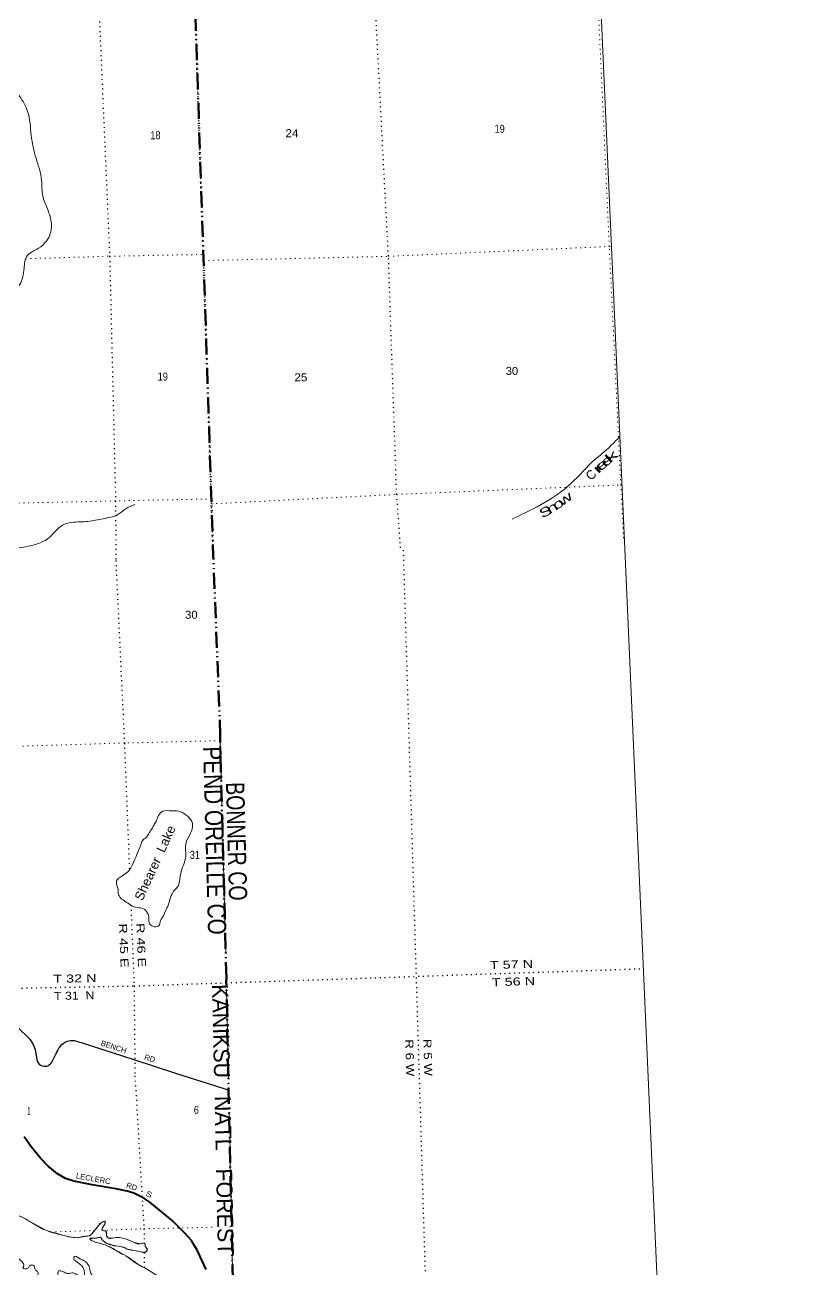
# Model space of a CAD drawing. Header units: feet. Extents: x 733631 to 986127, y 195788 to 388968.
# Drawn here: x 968975 to 986127, y 281106 to 308311 of the extents above; entities that cross this region are included whole.
import ezdxf
from ezdxf.enums import TextEntityAlignment as Align

# ---------------------------------------------------------------- set-up
doc = ezdxf.new("R2010")
doc.units = ezdxf.units.FT
doc.header["$LTSCALE"] = 70
for name, pattern in [('DASH_DOUBLE_DOT', [9.2, 5, -1.2, 0.3, -1.2, 0.3, -1.2]), ('DOT_DASHED', [7.7, 5, -1.2, 0.3, -1.2]), ('DOTTED', [1.5, 0.3, -1.2])]:
    doc.linetypes.add(name, pattern=pattern)
for name, color, linetype, lineweight in [('10', 7, 'DASH_DOUBLE_DOT', 60), ('26', 7, 'Continuous', 40), ('29', 7, 'Continuous', 25), ('39', 7, 'Continuous', 13), ('4', 7, 'Continuous', 13), ('44', 7, 'DOT_DASHED', 13), ('6', 7, 'DOTTED', 25), ('7', 7, 'DOTTED', 13)]:
    doc.layers.add(name, color=color, linetype=linetype, lineweight=lineweight)
for name, color, linetype in [('12', 7, 'Continuous'), ('27', 7, 'Continuous'), ('30', 7, 'Continuous'), ('41', 7, 'Continuous')]:
    doc.layers.add(name, color=color, linetype=linetype)

msp = doc.modelspace()

# ---------------------------------------------------------------- linework, layer by layer
at = {"layer": '10', "lineweight": 70}
msp.add_line((971579.07, 342647.22), (973095.97, 296695.18), dxfattribs=at)
at = {"layer": '10'}
msp.add_lwpolyline([(973758.24, 270837.44), (973736.11, 271500.52), (973698.67, 273932.53), (973619.74, 275399.68), (973612.91, 276726.2), (973622.28, 277215.26), (973602.32, 277783.99), (973564.26, 278925.54), (973380.03, 287394.26), (973382.82, 287468.56), (973243.5, 292659.71), (973249.6, 292762.94), (973095.97, 296695.18)], dxfattribs=at)
at = {"layer": '26'}
msp.add_lwpolyline([(972936.82, 281098.15), (972838.25, 281317.66), (972769.6, 281462.04), (972733.23, 281532.47), (972680.42, 281628.73), (972615.87, 281732.01), (972554.85, 281804.79), (972456.28, 281904.56), (972307.25, 282057.16), (972193.43, 282171.02), (972070.21, 282274.32), (971873.07, 282432.79), (971708.91, 282566.93), (971599.52, 282644.49), (971490.18, 282704.35), (971358.13, 282766.51), (971214.26, 282812.83), (970963.94, 282863.63), (970443.53, 282949.1), (970043.52, 283026.8), (969864.87, 283085.07), (969686.22, 283189.96), (969484.27, 283357.01), (969309.51, 283535.72), (969115.33, 283780.47), (968959.98, 283998.03)], dxfattribs=at)
at = {"layer": '29'}
msp.add_lwpolyline([(968509.97, 286696.79), (969082.79, 286131.32), (969122.98, 286076.03), (969150.63, 286029.55), (969175.76, 285969.23), (969197.11, 285901.38), (969246.1, 285651.32), (969267.3, 285614.81), (969290.1, 285587.7), (969315.19, 285568.38), (969352.65, 285549.53), (969398.15, 285540.27), (969419.82, 285540.72), (969437.66, 285542.53), (969456.4, 285546.37), (969476.95, 285554.05), (969497.95, 285564.66), (969515.68, 285577.09), (969533.97, 285592.9), (969546.61, 285607.8), (969562.19, 285631.75), (969585.12, 285676.59), (969605.89, 285717.47), (969627.34, 285759.94), (969653.53, 285808.73), (969664.04, 285830.19), (969676.01, 285853.01), (969692.26, 285883.05), (969705.13, 285908.57), (969719.13, 285935.23), (969729.52, 285951.49), (969786.33, 286019.47), (969844.14, 286058.62), (969903.15, 286087.54), (969937.48, 286095.97), (969974.81, 286101.99), (970016.36, 286104.4), (970052.49, 286103.2), (970104.27, 286093.56), (970147.03, 286079.1), (970208.44, 286059.83), (971358.87, 285686.98), (972270.55, 285393.03), (973446.02, 285015.74)], dxfattribs=at)
at = {"layer": '39'}
for points in [[(965901.15, 301656.98), (966271.96, 301461.94), (966642.09, 301373.29), (966914.14, 301306.56), (967151.66, 301333.37), (967477.9, 301321.67), (967766.56, 301381.12), (967838.83, 301438.98), (967871.86, 301650.87), (968067.61, 301888.26), (968289.5, 301993.28), (968379.69, 302193.57), (968471.71, 302397.98), (968739.77, 302511.14), (968861.83, 302631.93), (968957.1, 302990.26), (969029.72, 303266.64), (969228.15, 303398.94), (969519.58, 303713.44), (969551.29, 304000.14), (969467.55, 304289.76), (969366, 304570.49), (969340.66, 304911.29), (969220, 305393.49), (969114.77, 305892.57), (969034.61, 306419.07), (968859.78, 306755.2), (968612.19, 307225.65), (968480.57, 307545.5), (968357.96, 307663.43), (968306.75, 307768.37)], [(979630.91, 297505.35), (980177.25, 297774.61), (980845.32, 298217.24), (981385.82, 298753.31), (981736.35, 299058.31), (981988.42, 299308.09)], [(968121.49, 296478.65), (968389.12, 296727.2), (968693.34, 296846.02), (969100.68, 296920.89), (969511.22, 297105.17), (969794.82, 297368.74), (969996.39, 297430.36), (970351.38, 297454.34), (970690.61, 297514.03), (971006.28, 297603.01), (971180.66, 297730.18), (971382.72, 297826.23)], [(971509.72, 290382.49), (971544.61, 290472.67), (971632.48, 290550.73), (971695.61, 290641.99), (971763.85, 290757.67), (971801.69, 290823.73), (971856.59, 290918.72), (971915.98, 291054.26), (971988.34, 291115.57), (972193.97, 291125.41), (972335.53, 291120.7), (972504.57, 291032.21), (972629.09, 290893.57), (972598.65, 290635.94), (972501.34, 290436.35), (972488.84, 290080.46), (972423.41, 289892.18), (972360.78, 289631.31), (972326.21, 289480.56), (972244.86, 289390.63), (972158.25, 289227.8), (972099.02, 289035.72), (972037.38, 288906.15), (972023.11, 288857.14), (971954.33, 288755.57), (971916.5, 288637), (971849.72, 288588.02), (971770.37, 288603.17), (971701.71, 288655.09), (971684.93, 288775.62), (971658.23, 288891.73), (971547.29, 288992.52), (971394.78, 289019.03), (971292.08, 289063.59), (971169.74, 289145.78), (971076.1, 289216.94), (971015.5, 289321.66), (971009.59, 289422.41), (970975.58, 289570.56), (971024.98, 289651.19), (971052.51, 289670.41), (971135.27, 289724.05), (971254.78, 289819.47), (971290.84, 289879.4), (971511.16, 290386.2)], [(951707.79, 288835.53), (951886.31, 288862.81), (952145.48, 288793.91), (952351.82, 288733.09), (952672.19, 288648.34), (953039.26, 288557.29), (953451.48, 288447.76), (953827.55, 288332.82), (954190.66, 288239.6), (954509.09, 288152.75), (954928.52, 288065.71), (955569.31, 288051.71), (956068.78, 287983.87), (956833.3, 287956.39), (957239.6, 287947.61), (957336.79, 287941.21), (957642.57, 287920.53), (958027.39, 287892.75), (958549.74, 287860.11), (958902.99, 287812.96), (959339.32, 287758.87), (959757.81, 287696.03), (960174.37, 287631.09), (960535.76, 287582.23), (960890.41, 287551.29), (961241.11, 287465.67), (961580.19, 287314.99), (961892.11, 287187.51), (962268.26, 287070.55), (962566.21, 286991.01), (963011.7, 286909), (963394.51, 286828.64), (963956.67, 286706.64), (964302.26, 286596.59), (964455.47, 286499.43), (964518.62, 286433.17), (964699.24, 286201.74), (964787.07, 286071.8), (964808.34, 285991.83), (964958.32, 285769.33), (965106.83, 285532.65), (965275.74, 285290.68), (965430.22, 285056.24), (965650.79, 284836.43), (965975.61, 284584.23), (966222.07, 284425.99), (966498.39, 284278.98), (966539.98, 284248.25), (966640.9, 284197.57), (966737.95, 284142.69), (966751.06, 284116.94), (966827.64, 284016.86), (966873.12, 283885.31), (966880.81, 283843.19), (966903.57, 283619.9), (966939.37, 283425.37), (967031.8, 283176.46), (967120.72, 283018.28), (967189.23, 282917.9), (967399.64, 282647.21), (967641.23, 282405.99), (967867.31, 282200.52), (968072.9, 282002.36), (968325.11, 281799.91), (968458.08, 281703.99), (968516.81, 281647.66), (968521.77, 281623.62), (968533.66, 281525.12), (968669.97, 281395), (968716.75, 281334.17), (968726.07, 281302.22), (968758.34, 281303.44), (968769.5, 281328.1), (968737.93, 281361.23), (968726.52, 281395.13), (968779.42, 281385.02), (968873.45, 281303.78), (968947.31, 281221.77), (968949.1, 281175.4), (968930.34, 281138.33), (969039.94, 281124.32), (969076.31, 281176.19), (969177.23, 281178.01), (969198.42, 281100.06), (969252.8, 281051.64), (969261.5, 280983.31), (969235.37, 280927.79), (969199.95, 280799.22), (969193.2, 280764.63), (969093.71, 280621.51), (969093.17, 280583.12)], [(965145.22, 287256.69), (965267.79, 287220.97), (965426.96, 287178.55), (965518.89, 287151.76), (965653.94, 287106.41), (965740.12, 287071.31), (965833.99, 287046.61), (965863.69, 287061.88), (965856.62, 287140.37), (965847.62, 287164.26), (965871.5, 287225.75), (965885.69, 287224.27), (965929.83, 287232.01), (965965.67, 287192.98), (965972.2, 287128.61), (965988.75, 286961.62), (966069.06, 286817.26), (966256.18, 286678.97), (966446.22, 286674.08), (966468.56, 286670.89), (966543.04, 286572.75), (966652.97, 286498.17), (966870.49, 286409.51), (967070.32, 286308.06), (967290.02, 286162.94), (967518.49, 285999.97), (967578.62, 285907.35), (967674.05, 285789.81), (967887.64, 285541.46), (967889.29, 285446.61), (967915.44, 285344.61), (967860.79, 285191.08), (967830.03, 284994.02), (967754.59, 284803.34), (967725.28, 284725.49), (967667.36, 284604.14), (967627.21, 284441.06), (967598.99, 284387.48), (967516.49, 284170.28), (967479.36, 284033.57), (967455.18, 283927.63), (967464.21, 283746.23), (967486.03, 283652.14), (967555.48, 283475.05), (967722.62, 283174.45), (967947.92, 282936.65), (968113.17, 282789.46), (968245.29, 282663.22), (968363.21, 282538.46), (968498.28, 282440.6), (968634.5, 282365), (968850.08, 282274.25), (969091.49, 282142.07), (969294.12, 282020.53), (969411.49, 281962.39), (969697.74, 281872.3), (969885.38, 281824.91), (969924.17, 281814.27), (970045.95, 281798.71), (970114.83, 281793.25), (970215.05, 281813.21), (970289.36, 281824.12), (970411.68, 281846.94), (970467.59, 281915.71), (970535.22, 281995.02), (970596.71, 282076.12), (970731.67, 282137.8), (970730.9, 282105.46), (970708.02, 282070.26), (970685.15, 282035.06), (970664.68, 281989.85), (970659.8, 281959.37), (970749.62, 281934.52), (970758.79, 281854.09), (970789.6, 281788.62), (970866.7, 281779.43), (970928.91, 281789.87), (971074.19, 281793.38), (971235.54, 281747.01), (971365.02, 281689.33), (971503.56, 281658.25), (971597.88, 281673.95), (971606.73, 281601.59), (971653.6, 281538.75), (971623.43, 281483.08), (971504.13, 281486.62), (971327.12, 281520.28), (971213.16, 281542.2), (971130.7, 281585.51), (971087.96, 281593.98), (970929.48, 281618.24)], [(970929.48, 281618.24), (970767.98, 281668.65), (970691.25, 281720.25), (970653.24, 281763.24), (970631.51, 281802.8), (970607.39, 281799.86), (970470.8, 281780.53), (970394.47, 281769.55), (970392.53, 281767.46), (970409.52, 281745.89), (970545.04, 281688.44), (970858.21, 281581.2), (971042.14, 281473.09), (971223.9, 281368.93), (971357.1, 281266.97), (971658.49, 281098.7), (971925.89, 280921.06), (972132.1, 280759.26), (972204.18, 280671.13), (972358.96, 280481.13), (972370.38, 280394.73), (972365.51, 280311.75), (972338.16, 280130.98), (972273.87, 280017.46), (972243.02, 279927.43), (972260.95, 279881.67), (972322.85, 279847.67), (972417.65, 279798.77), (972578.54, 279711.99), (972816.16, 279573.61), (973007.85, 279421.36), (973139.9, 279297.14), (973280.24, 279167.17), (973399.4, 279062.66), (973462.48, 278998.41), (973487.85, 278969.09), (973564.26, 278925.54), (973700.1, 278807.52), (973791.04, 278649.43), (973939.87, 278352.17), (974079.94, 278020.25), (974248.79, 277675.29), (974425.03, 277243.77), (974516.17, 276819.11), (974535.57, 276369.51), (974443.57, 275980.3), (974368.55, 275622.02), (974406.59, 275003.5), (974544.22, 274421.08), (974778.33, 273955.41), (975031.36, 273522.77), (975352.89, 273042.25), (975671.92, 272626.26), (975889.15, 272440.66), (976002.73, 272323.81), (976340.59, 272047.88), (976657.11, 271801.43), (976690.08, 271784.5), (976775.03, 271729.17), (976949.73, 271598.49), (977122.96, 271506.13), (977351.41, 271448.17), (977748.02, 271376.42), (978166.04, 271378.18), (978603.05, 271410.95), (978707.61, 271423.01), (978919.14, 271437.11), (979276.71, 271487.06), (979492.74, 271489.21), (979647.03, 271468.83), (980097.86, 271405.19), (980619.91, 271328.11), (981062.13, 271278.29), (981474.89, 271207.15), (981880.41, 271218.53), (982197.34, 271275.01), (982443.61, 271330.82), (982591.68, 271366.74), (982855.71, 271433.33), (982936.45, 271486.89), (983024.09, 271571), (983134.53, 271639.82), (983202.21, 271680.55)], [(970379.22, 281171.22), (970511.67, 280931.9), (970600.64, 280929.22), (970687.39, 280775.01), (970828.21, 280632.94), (970917.66, 280513.16), (971026.28, 280367.85), (971025.13, 280293.09), (971147.02, 280170.5), (971256.08, 280170.6), (971361.65, 280156.44), (971485.93, 280076.35), (971621.6, 280067.38), (971676.6, 280002.83), (971761.55, 279947.49), (971812.99, 279870.69), (971806.33, 279834.09), (971830.16, 279740.08), (971799.06, 279708.6), (971638.26, 279688.35), (971511.9, 279717.88), (971299.13, 279736.04), (971075.88, 279763.9), (970915.47, 279786.07), (970691.05, 279844.18), (970538.46, 279925.21), (970406.81, 280039.36), (970269.49, 280143.18), (970161.27, 280225.9), (970093.77, 280300.08), (970053.2, 280357.1), (969959.32, 280486.81), (969886.68, 280641.57), (969766.74, 280766.25), (969723.59, 280889.81), (969698.98, 281003.99), (969712.78, 281065.09), (969754.97, 281070.74), (969855.66, 281026.1), (969922.92, 281010.48), (970023.44, 281022.38), (970138.49, 280972.23), (970268.65, 280948.91), (970279.81, 281026.07), (970227.89, 281167.48), (970139.99, 281246.93), (970073.58, 281292.88), (970045.8, 281332.21), (970064.02, 281383.39), (970152.23, 281348.37), (970300.7, 281269.2), (970379.22, 281171.22)]]:
    msp.add_spline(points, degree=3, dxfattribs=at)
at = {"layer": '4'}
msp.add_line((978041.57, 388968.11), (986127.21, 205281.03), dxfattribs=at)
msp.add_line((978041.57, 388968.11), (986127.21, 205281.03), dxfattribs=at)
at = {"layer": '44'}
for points in [[(973564.14, 278925.62), (973496.98, 282029.37), (973380.03, 287394.26), (973382.82, 287468.56), (973243.5, 292659.71)], [(968886.83, 282255.19), (969095.14, 282139.96), (969443.21, 281950.41), (969943.18, 281810.43), (970117.49, 281793.42), (970375.03, 281831.66), (970419.99, 281853.37), (970451.49, 281893.45), (970623.57, 282103.53), (970677.54, 282138.28), (970713.96, 282145.89), (970735.8, 282124.18), (970724.26, 282095.24), (970677.14, 282020.31), (970659.53, 281964.81), (970674.46, 281947.33), (970743.66, 281942.28), (970767.6, 281820.58), (970806.47, 281779.66), (971043.69, 281795.99), (971150.82, 281776.43), (971374.32, 281686.02), (971506.33, 281657.9), (971571.74, 281678.5), (971596.64, 281674.7), (971608.87, 281649.78), (971606.24, 281602.91), (971651.41, 281546.46), (971648.47, 281512.06), (971615.48, 281479), (971551.53, 281475.56), (971224.78, 281539.94), (971116.23, 281588.72), (970898.54, 281626.12), (970740.68, 281681.13), (970675.51, 281736.22), (970633.4, 281802.62), (970395.1, 281769.66), (970411.46, 281744.6), (970497.62, 281704.8), (970725.49, 281634.29), (970815, 281602.32), (971232.43, 281363.71), (971438.07, 281219.82), (971744.21, 281043.86)]]:
    msp.add_lwpolyline(points, dxfattribs=at)
at = {"layer": '6'}
for p, q in [((978646.94, 250937.69), (977254.69, 296877.05)), ((973378.97, 287365.91), (982498.2, 287676.36)), ((971583.65, 281472.14), (971586.2, 281140.86))]:
    msp.add_line(p, q, dxfattribs=at)
for points in [[(973095.97, 296695.18), (973056.83, 297838.59), (973054.7, 297945.4), (972885.24, 303112.98), (972876.45, 303264.33), (972708.67, 308427.87), (972700.58, 308672.82), (972536.48, 313644.04), (972527.72, 313909.4), (972377.04, 318474.1), (972359.83, 318995.39), (972202.99, 323746.53), (972136.43, 325762.77), (972026.58, 329090.68), (971962.88, 331020.25), (971847.14, 334526.35), (971785.08, 336406.6), (971672.45, 339818.44), (971610.71, 341688.85), (971579.07, 342647.22)], [(977190.42, 296874.04), (977106.36, 298043.88), (976926.3, 303253.76), (976650.22, 308530.15), (976421.21, 313794.49), (976169.84, 319106.39), (975886.92, 325940.37)], [(970219.51, 318393.01), (970402.61, 313794.29), (970596.35, 308595.14), (970828.88, 303252.05), (970958.53, 297902.34), (970964.42, 296602.28)], [(970964.42, 296602.28), (971151.03, 292608.42), (971261.67, 289827.65)], [(971292.08, 289063.59), (971362.36, 287297.23), (971382.23, 285330.59), (971579.67, 281988.29), (971582.05, 281679.12)], [(965964.78, 287197.75), (971362.36, 287297.23), (973378.97, 287365.91)]]:
    msp.add_lwpolyline(points, dxfattribs=at)
at = {"layer": '7'}
for p, q in [((969540.21, 281917.38), (970497.41, 281950.66)), ((973447.3, 282028.43), (973496.78, 282029.49))]:
    msp.add_line(p, q, dxfattribs=at)
for points in [[(982067.35, 297088.3), (982009.09, 298251.11), (981756, 303465.81), (981513.21, 308721.44), (981332.2, 313998.04), (981073.69, 319330.19), (980755.73, 326182.49)], [(972882.64, 303157.76), (976924.47, 303249.63), (981756, 303465.81), (981807.52, 303467.23)], [(968990.71, 303196.92), (970828.88, 303252.05), (972878.24, 303290.85)], [(973056.83, 297838.59), (977106.36, 298043.88), (982009.09, 298251.11), (982037.24, 298251.59)], [(973054.7, 297945.4), (970958.53, 297902.34), (965618.94, 297782.8), (960261.61, 297516.79), (954925.72, 297314.46), (951352.45, 297164.56)], [(973243.5, 292659.71), (971151.03, 292608.42), (965798.87, 292449.31), (960536.16, 292222.93), (955157.33, 291969.92), (951580.53, 291818.76)], [(970660.53, 281956.33), (971579.67, 281988.29), (973113.94, 282021.26)]]:
    msp.add_lwpolyline(points, dxfattribs=at)

# ---------------------------------------------------------------- texts
at = {"layer": '12'}
for s, width, p in [('PEND OREILLE CO', 0.85, (972872.7, 292529.25)), ('BONNER CO', 0.8, (973371.71, 291748.24))]:
    msp.add_text(s, height=400, rotation=271.537, dxfattribs=dict(at, width=width)).set_placement(p)
at = {"layer": '27'}
for s, rotation, p in [('LECLERC', 350.007, (970085.7, 283091.92)), ('RD', 342.154, (971180.2, 282888.97))]:
    msp.add_text(s, height=120, rotation=rotation, dxfattribs=at).set_placement(p)
at = {"layer": '27', "width": 1.3}
msp.add_text('S', height=120, rotation=331.301, dxfattribs=at).set_placement((971600.86, 282723.56))
at = {"layer": '30'}
for s, rotation, p in [('BENCH', 342.043, (970625.03, 285997.81)), ('RD', 342.129, (971574.32, 285691.06))]:
    msp.add_text(s, height=120, rotation=rotation, dxfattribs=at).set_placement(p)
at = {"layer": '41'}
for s, rotation, width, p in [('k', 40.505, 2.1, (981868.09, 298798.89)), ('r', 43.51, 2.2, (981578.03, 298549.7)), ('e', 40.332, 1.85, (981660.84, 298619.51)), ('e', 40.332, 1.85, (981766.55, 298710)), ('o', 33.618, 1.6, (980689.57, 297756.2)), ('w', 36.192, 1.65, (980847.59, 297868.96)), ('S', 28.05, 1.5, (980405.06, 297578.72)), ('n', 31.228, 1.65, (980554.82, 297669.5))]:
    msp.add_text(s, height=200, rotation=rotation, dxfattribs=dict(at, width=width)).set_placement(p, align=Align.CENTER)
msp.add_text('C', height=200, rotation=45.668, dxfattribs=at).set_placement((981427.97, 298403.45), align=Align.CENTER)
at = {"layer": '41', "width": 1.05}
msp.add_text('Shearer  Lake', height=200, rotation=65.499, dxfattribs=at).set_placement((971545.82, 289144.1))
at = {"layer": '44'}
msp.add_text('KANIKSU   NATL   FOREST', height=350, rotation=271.246, dxfattribs=at).set_placement((973133.58, 284369.47), align=Align.CENTER)
at = {"layer": '6'}
for s, rotation, width, p in [('R 45 E', 272.279, 1.35, (971032.88, 288661.01)), ('R 46 E', 272.279, 1.35, (971412.66, 288669.41)), ('T 57 N', 1.95, 1.35, (979146.32, 287662.31)), ('T 32 N', 1.056, 1.35, (969596.06, 287365.36)), ('T 56 N', 1.95, 1.35, (979190.31, 287288.59)), ('T 31  N', 1.056, 1.15, (969614.97, 286989.98)), ('R 6 W', 271.736, 1.25, (977294.11, 286130.33)), ('R 5 W', 271.736, 1.25, (977689.07, 286137.5))]:
    msp.add_text(s, height=175, rotation=rotation, dxfattribs=dict(at, width=width)).set_placement(p)
at = {"layer": '7'}
for s, width, p in [('19', 0.85, (979359.22, 305951.35)), ('18', 0.85, (971830.47, 305810.41)), ('24', 1.1, (974817.7, 305854.69)), ('19', 0.85, (971992.44, 300533.3)), ('25', 1.1, (975011.58, 300516.63)), ('30', 1.05, (979627.5, 300656.68))]:
    msp.add_text(s, height=175, dxfattribs=dict(at, width=width)).set_placement(p, align=Align.CENTER)
for s, width, p in [('30', 1.05, (972479.91, 295325.97)), ('31', 0.85, (972581.8, 290075.72)), ('1', 0.4, (969030.06, 284472.38)), ('6', 0.85, (972670.83, 284497.87))]:
    msp.add_text(s, height=175, dxfattribs=dict(at, width=width)).set_placement(p)

doc.saveas('drawing.dxf')
